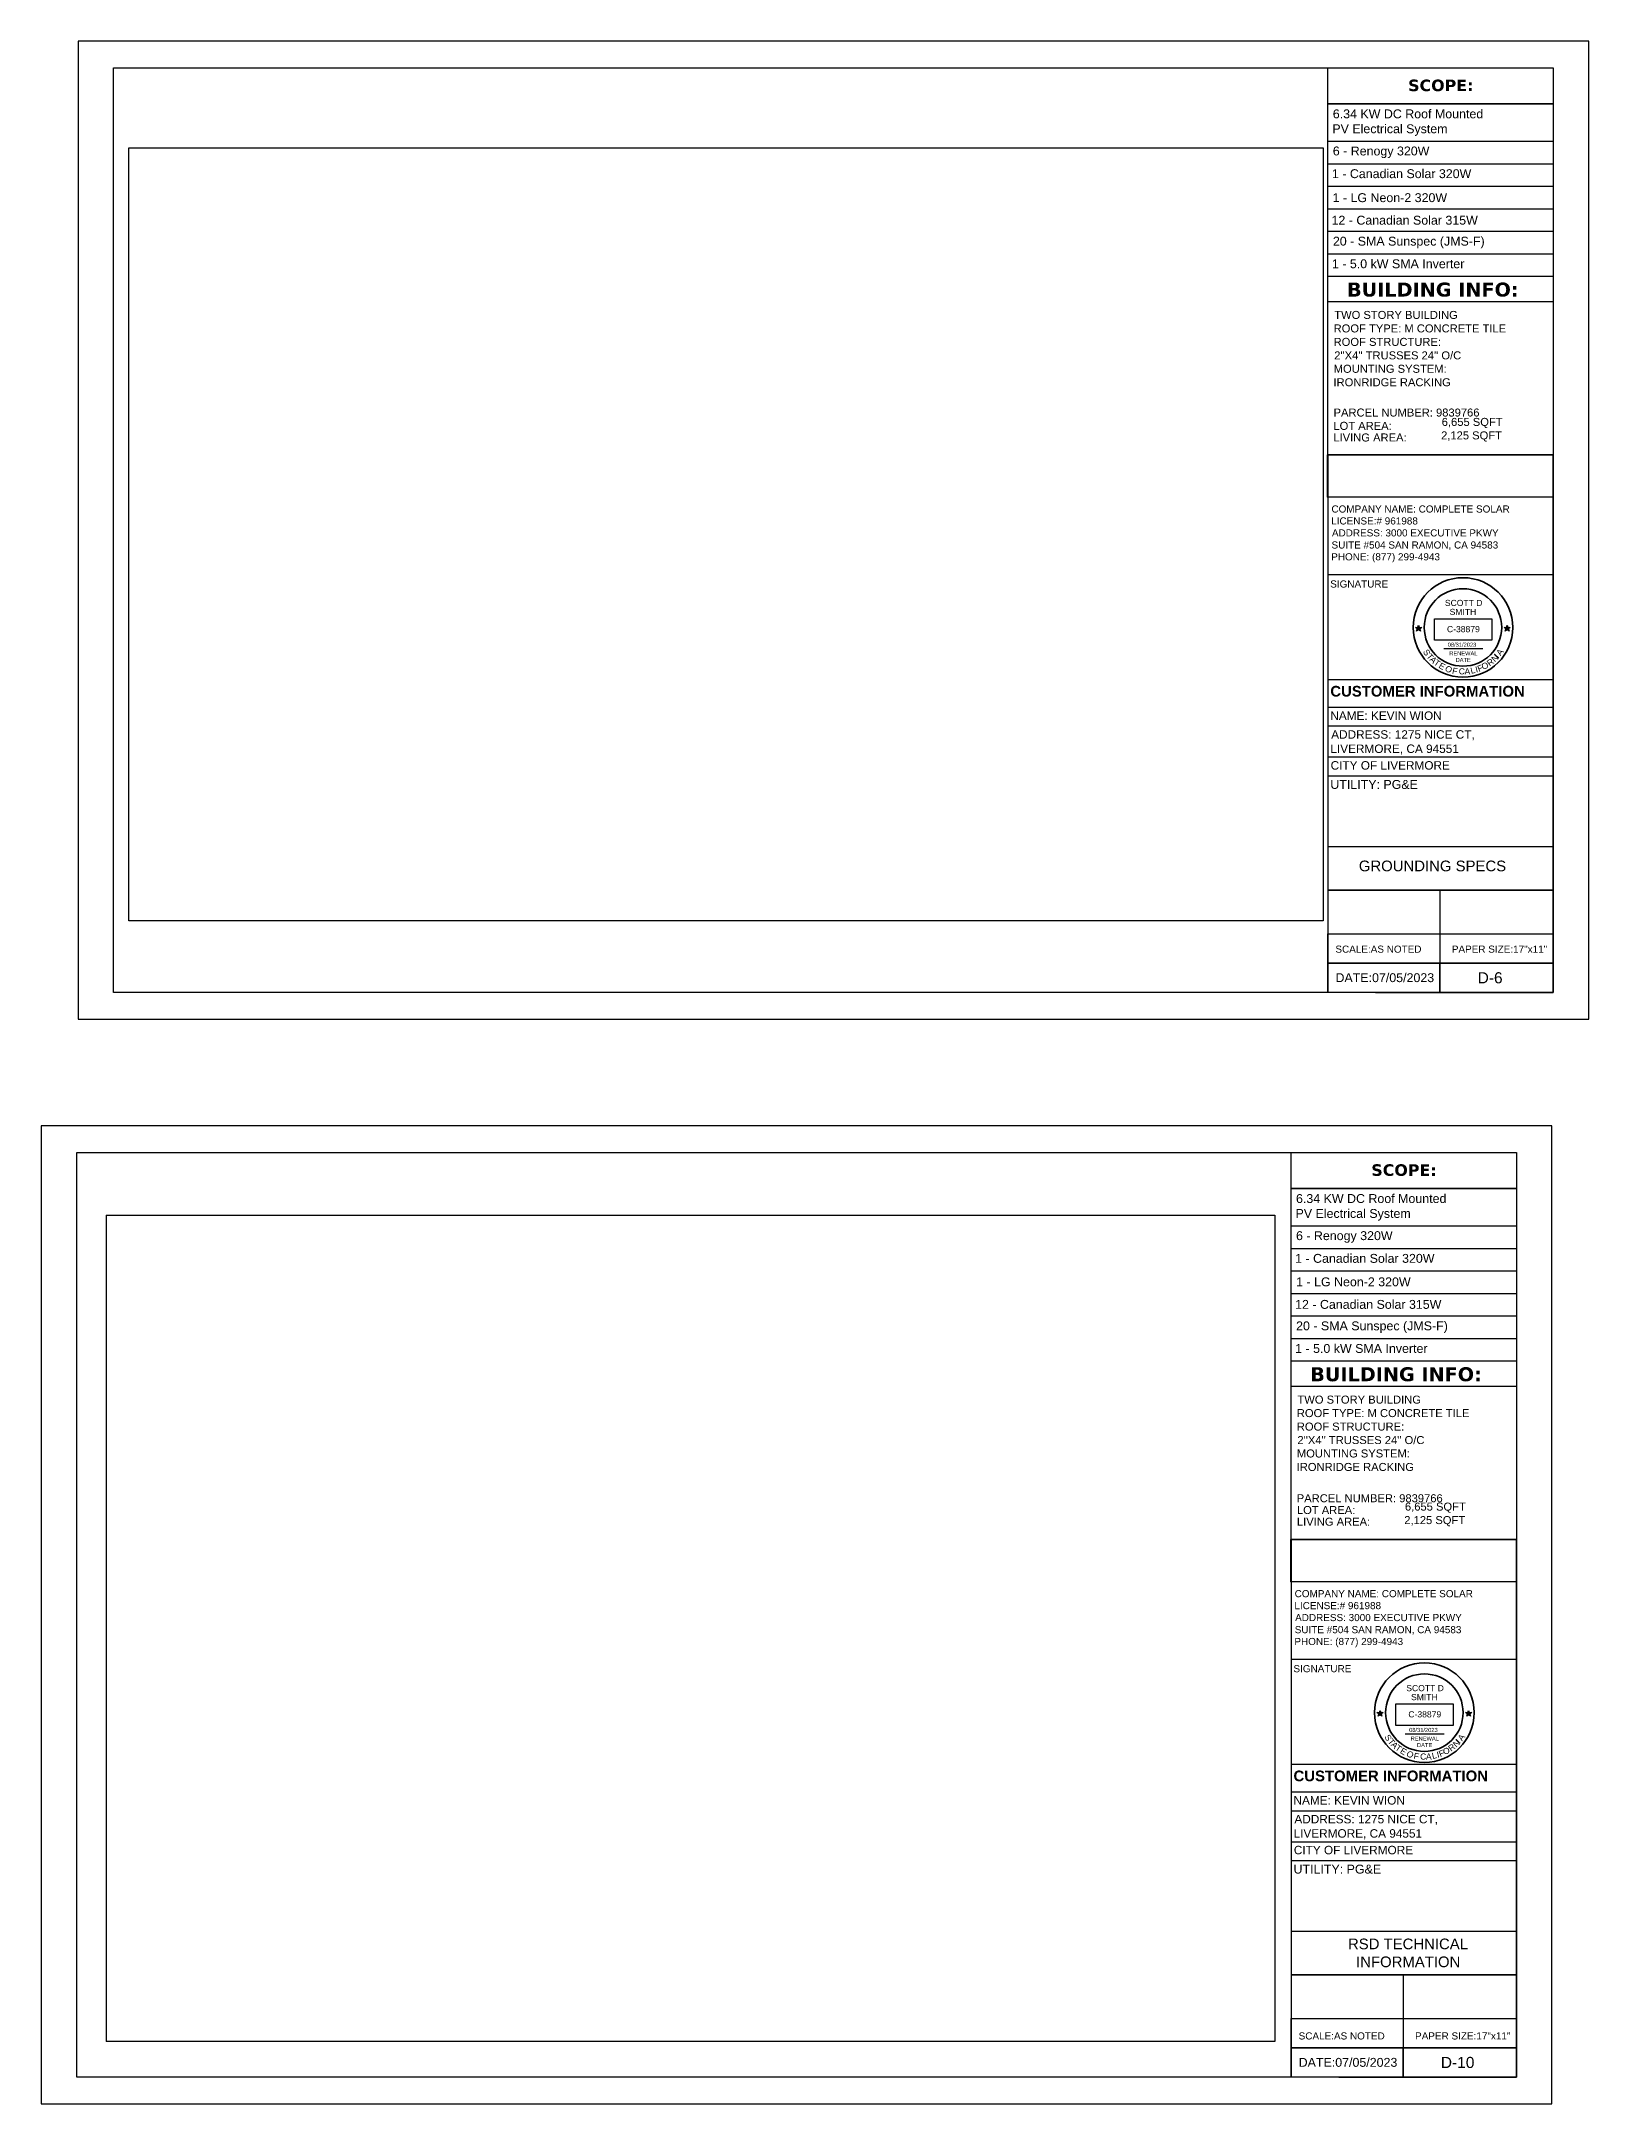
# Model space of a CAD drawing. Header units: millimetres. Extents: x -419 to 20046, y -14642 to 2638.
# Drawn here: x 351 to 2092, y -14642 to -12322 of the extents above; entities that cross this region are included whole.
import ezdxf

# ---------------------------------------------------------------- set-up
doc = ezdxf.new("R2010")
doc.units = ezdxf.units.MM
for name, color, linetype in [('PDF13_0', 7, 'Continuous'), ('PDF13_PDF_Geometry', 7, 'Continuous'), ('PDF13_Text', 7, 'Continuous'), ('PDF17_0', 7, 'Continuous'), ('PDF17_PDF_Geometry', 7, 'Continuous'), ('PDF17_Text', 7, 'Continuous'), ('PDF5_Text', 7, 'Continuous'), ('PDF_Text', 7, 'Continuous')]:
    doc.layers.add(name, color=color, linetype=linetype)
doc.styles.add('PDF Arial', font='arial.ttf')
doc.styles.add('PDF Arial Bold', font='arialbd.ttf')
doc.styles.add('PDF Verdana Bold', font='verdanab.ttf')
doc.styles.get("Standard").update_dxf_attribs({"font": 'arial.ttf'})
picture_1 = doc.add_image_def('image54.png', size_in_pixel=(45, 240))
picture_2 = doc.add_image_def('image55.png', size_in_pixel=(3192, 4933))
picture_3 = doc.add_image_def('image63.png', size_in_pixel=(45, 240))
picture_4 = doc.add_image_def('image64.png', size_in_pixel=(3413, 4826))
picture_5 = doc.add_image_def('image15.png', size_in_pixel=(858, 321))

# ---------------------------------------------------------------- blocks, each defined once
blk = doc.blocks.new('star')
h = blk.add_hatch(color=256)
h.dxf.hatch_style = 1
h.paths.add_polyline_path([(116.5, 62.57), (116.86, 62.57), (116.68, 63.12)])
h.paths.add_polyline_path([(116.68, 62.02), (116.97, 62.23), (116.86, 62.57), (116.5, 62.57), (116.39, 62.23)])
h.paths.add_polyline_path([(116.5, 62.57), (115.92, 62.57), (116.39, 62.23)])
h.paths.add_polyline_path([(116.39, 62.23), (116.21, 61.67), (116.68, 62.02)])
h.paths.add_polyline_path([(116.68, 62.02), (117.15, 61.67), (116.97, 62.23)])
h.paths.add_polyline_path([(116.97, 62.23), (117.44, 62.57), (116.86, 62.57)])
for p, q in [((115.92, 62.57), (117.44, 62.57)), ((117.15, 61.67), (115.92, 62.57)), ((116.21, 61.67), (116.68, 63.12)), ((117.44, 62.57), (116.21, 61.67)), ((116.68, 63.12), (117.15, 61.67))]:
    blk.add_line(p, q)
blk = doc.blocks.new('a')
at = {"color": 1, "char_height": 15, "attachment_point": 1}
for s, insert, rotation in [('{\\C256;S}', (169, 149), 301.8504), ('{\\C256;T}', (176.1, 138.5), 308.5602), ('{\\C256;A}', (182.8, 131.2), 313.9392), ('{\\C256;T}', (190.6, 123.2), 324.7462), ('{\\C256;E}', (201.4, 115.5), 330.0103), ('{\\C256;O}', (218.6, 109.1), 319.6464), ('{\\C256;L}', (271.7, 101.5), 12.6875), ('{\\C256;I}', (283.7, 104.3), 13.6115), ('{\\C256;F}', (288.3, 105.4), 21.5682), ('{\\C256;O}', (299, 112.2), 12.6875), ('{\\C256;R}', (311.3, 116.8), 36.4598), ('{\\C256;N}', (322.6, 125.5), 43.0781), ('{\\C256;I}', (344.8, 127.8), 227.4846), ('{\\C256;A}', (335, 138.5), 54.6588), ('{\\C256;A}', (258.4, 100.3), 1.6689)]:
    blk.add_mtext_dynamic_manual_height_columns(s, width=30.733, gutter_width=125, heights=[0], dxfattribs=dict(at, insert=insert, rotation=rotation))
at = {"color": 1, "insert": (244.5, 100.5), "char_height": 15, "attachment_point": 1}
blk.add_mtext_dynamic_manual_height_columns('{\\C256;C}', width=30.733, gutter_width=125, heights=[0], dxfattribs=at)
blk = doc.blocks.new('1')
at = {"color": 1, "xscale": 0.1018808021228187, "yscale": 0.1018808021228187, "zscale": 0.1018808021228187}
blk.add_blockref('a', (510.97, 81.39), dxfattribs=at)
at = {"color": 1, "insert": (534.46, 91.84), "char_height": 1.528, "attachment_point": 1, "rotation": 347.3366}
blk.add_mtext_dynamic_manual_height_columns('{\\C256;F}', width=1.5282, gutter_width=12.74, heights=[0], dxfattribs=at)

msp = doc.modelspace()

# ---------------------------------------------------------------- linework, layer by layer
at = {"lineweight": 30}
for p, q in [((1929.026, -13004.817), (1972.809, -13004.817)), ((1885.597, -14225.5), (1929.379, -14225.5))]:
    msp.add_line(p, q, dxfattribs=at)
at = {"lineweight": 35}
for centre, radius in [((1950.631, -12981.041), 56), ((1950.631, -12981.041), 43.581), ((1907.201, -14201.724), 56), ((1907.201, -14201.724), 43.581)]:
    msp.add_circle(centre, radius, dxfattribs=at)
at = {"layer": 'PDF13_0', "lineweight": 25}
for points in [[(392.323, -12321.647), (392.323, -13421.555), (2092.182, -13421.555), (2092.182, -12321.647)], [(2052.222, -12392.122), (1798.746, -12392.122)], [(2052.222, -12392.122), (2052.222, -12586.112), (1798.746, -12586.112), (1798.746, -12392.122)], [(449.539, -13311.21), (449.539, -12441.709), (1793.297, -12441.709), (1793.297, -13311.21)], [(1798.746, -12834.501), (1798.746, -12786.912), (2052.222, -12786.912), (2052.222, -12834.501)]]:
    msp.add_lwpolyline(points, close=True, dxfattribs=at)
for points in [[(1798.746, -12786.912), (1798.746, -12351.617)], [(1798.746, -12434.081), (2052.222, -12434.081)], [(1798.746, -12459.419), (2052.222, -12459.419)], [(1798.746, -12484.758), (2052.222, -12484.758)], [(1798.746, -12510.096), (2052.222, -12510.096)], [(1798.746, -12535.435), (2052.222, -12535.435)], [(1798.746, -12560.773), (2052.222, -12560.773)], [(1798.746, -12614.447), (2052.222, -12614.447)], [(1798.837, -12921.415), (2052.313, -12921.415)]]:
    msp.add_lwpolyline(points, dxfattribs=at)
at = {"layer": 'PDF13_PDF_Geometry', "lineweight": 25}
for points in [[(2052.222, -12351.617), (2052.222, -13391.585), (432.283, -13391.585), (432.283, -12351.617), (2052.222, -12351.617), (2052.222, -13391.585), (1798.746, -13391.585), (1798.746, -13358.8), (2052.222, -13358.8), (1798.746, -13358.8), (1798.746, -13325.832), (2052.222, -13325.832)], [(2052.222, -12869.467), (2052.222, -13325.832), (2052.222, -13358.8), (2052.222, -13391.585), (2052.222, -12786.912), (1798.746, -12786.912), (1798.746, -13391.585)], [(1798.746, -13039.48), (2052.222, -13039.48)], [(1798.746, -13070.813), (2052.222, -13070.813)], [(1798.746, -13091.883), (2052.222, -13091.883)], [(1798.746, -13126.757), (2052.313, -13126.757)], [(1798.746, -13147.918), (2052.313, -13147.918)], [(1798.746, -13227.475), (2052.313, -13227.475)], [(1802.288, -13276.608), (2052.222, -13276.608), (1798.746, -13276.608), (2052.222, -13276.608), (1924.621, -13276.608), (1924.621, -13325.832), (2052.222, -13325.832), (2052.222, -13276.608)], [(1924.621, -13325.832), (1924.621, -13358.8), (1924.621, -13391.585)]]:
    msp.add_lwpolyline(points, dxfattribs=at)
msp.add_lwpolyline([(2052.222, -13358.8), (2052.222, -13391.585), (1924.621, -13391.585), (1924.621, -13358.8)], close=True, dxfattribs=at)
at = {"layer": 'PDF13_PDF_Geometry', "color": 251, "lineweight": 25, "true_color": 0x525252}
msp.add_lwpolyline([(1852.329, -13391.585), (2052.222, -13391.585)], dxfattribs=at)
at = {"layer": 'PDF17_0', "lineweight": 25}
for points in [[(350.904, -13541.758), (350.904, -14641.667), (2050.763, -14641.667), (2050.763, -13541.758)], [(2010.803, -13612.234), (1757.327, -13612.234)], [(2010.803, -13612.234), (2010.803, -13806.223), (1757.327, -13806.223), (1757.327, -13612.234)], [(424.195, -14571.827), (424.195, -13642.113), (1738.8, -13642.113), (1738.8, -14571.827)], [(1757.327, -14054.613), (1757.327, -14007.024), (2010.803, -14007.024), (2010.803, -14054.613)]]:
    msp.add_lwpolyline(points, close=True, dxfattribs=at)
for points in [[(1757.327, -14007.024), (1757.327, -13571.728)], [(1757.327, -13654.192), (2010.803, -13654.192)], [(1757.327, -13679.531), (2010.803, -13679.531)], [(1757.327, -13704.869), (2010.803, -13704.869)], [(1757.327, -13730.208), (2010.803, -13730.208)], [(1757.327, -13755.546), (2010.803, -13755.546)], [(1757.327, -13780.885), (2010.803, -13780.885)], [(1757.327, -13834.559), (2010.803, -13834.559)], [(1757.418, -14141.527), (2010.894, -14141.527)]]:
    msp.add_lwpolyline(points, dxfattribs=at)
at = {"layer": 'PDF17_PDF_Geometry', "lineweight": 25}
for points in [[(2010.803, -13571.728), (2010.803, -14611.697), (390.864, -14611.697), (390.864, -13571.728), (2010.803, -13571.728), (2010.803, -14611.697), (1757.327, -14611.697), (1757.327, -14578.911), (2010.803, -14578.911), (1757.327, -14578.911), (1757.327, -14545.944), (2010.803, -14545.944)], [(2010.803, -14089.578), (2010.803, -14545.944), (2010.803, -14578.911), (2010.803, -14611.697), (2010.803, -14007.024), (1757.327, -14007.024), (1757.327, -14611.697)], [(1757.327, -14259.592), (2010.803, -14259.592)], [(1757.327, -14290.924), (2010.803, -14290.924)], [(1757.327, -14311.994), (2010.803, -14311.994)], [(1757.327, -14346.869), (2010.894, -14346.869)], [(1757.327, -14368.029), (2010.894, -14368.029)], [(1757.327, -14447.587), (2010.894, -14447.587)], [(1760.869, -14496.72), (2010.803, -14496.72), (1757.327, -14496.72), (2010.803, -14496.72), (1883.202, -14496.72), (1883.202, -14545.944), (2010.803, -14545.944), (2010.803, -14496.72)], [(1883.202, -14545.944), (1883.202, -14578.911), (1883.202, -14611.697)]]:
    msp.add_lwpolyline(points, dxfattribs=at)
msp.add_lwpolyline([(2010.803, -14578.911), (2010.803, -14611.697), (1883.202, -14611.697), (1883.202, -14578.911)], close=True, dxfattribs=at)
at = {"layer": 'PDF17_PDF_Geometry', "color": 251, "lineweight": 25, "true_color": 0x525252}
msp.add_lwpolyline([(1810.91, -14611.697), (2010.803, -14611.697)], dxfattribs=at)

# ---------------------------------------------------------------- block references
at = {"xscale": 4.597039828451667, "yscale": 4.597039828451667, "zscale": 4.597039828451667, "rotation": 287.9700872862333}
for p in [(1462.715, -12560.295), (1562.416, -12560.317), (1419.286, -13780.978), (1518.987, -13781)]:
    msp.add_blockref('star', p, dxfattribs=at)
at = {"color": 1, "xscale": 4.51217474996896, "yscale": 4.51217474996896, "zscale": 4.51217474996896}
for p in [(-472.107, -13440.414), (-515.536, -14661.097)]:
    msp.add_blockref('1', p, dxfattribs=at)

# ---------------------------------------------------------------- texts
at = {"attachment_point": 1}
for s, width, heights, insert, char_height, line_spacing_factor in [('SCOTT D\\P  SMITH', 46.3475, [0], (1930.294, -12950.006), 6.8956, 0.88), ('RENEWAL\\P    DATE', 31.39541, [17.047], (1935.21, -13007.906), 4.597, 0.96), ('SCOTT D\\P  SMITH', 46.3475, [0], (1886.865, -14170.689), 6.8956, 0.88), ('RENEWAL\\P    DATE', 31.39541, [17.047], (1891.781, -14228.589), 4.597, 0.96)]:
    msp.add_mtext_dynamic_manual_height_columns(s, width=width, gutter_width=4.597, heights=heights, dxfattribs=dict(at, insert=insert, char_height=char_height, line_spacing_factor=line_spacing_factor))
for s, width, insert, char_height in [('C-38879', 41.58956, (1932.635, -12979.499), 6.8956), ('08/31/2023', 38.13279, (1933.492, -12998.171), 4.597), ('C-38879', 41.58956, (1889.205, -14200.182), 6.8956), ('08/31/2023', 38.13279, (1890.062, -14218.854), 4.597)]:
    msp.add_mtext_dynamic_manual_height_columns(s, width=width, gutter_width=4.597, heights=[0], dxfattribs=dict(at, insert=insert, char_height=char_height))
at = {"layer": 'PDF13_Text', "attachment_point": 7}
for s, insert, char_height, style in [('SCOPE:', (1888.929, -12378.043), 12.9996, 'PDF Verdana Bold'), ('6.34 KW DC Roof Mounted', (1804.195, -12408.465), 9.99966, 'PDF Arial'), ('PV Electrical System', (1803.65, -12428.12), 9.99966, 'PDF Arial'), ('6 - Renogy 320W', (1804.195, -12453.095), 9.99966, 'PDF Arial'), ('1 - Canadian Solar 320W', (1803.196, -12475.762), 9.99966, 'PDF Arial'), ('20 - SMA Sunspec (JMS-F)', (1804.286, -12554.54), 9.99966, 'PDF Arial'), ('1 - 5.0 kW SMA Inverter', (1803.196, -12577.109), 9.99966, 'PDF Arial'), ('BUILDING INFO:', (1820.179, -12609.144), 15.74948, 'PDF Verdana Bold'), ('TWO STORY BUILDING', (1805.83, -12634.127), 8.99967, 'PDF Arial'), ('ROOF TYPE: M CONCRETE TILE', (1805.103, -12649.293), 8.99967, 'PDF Arial'), ('ROOF STRUCTURE:', (1805.103, -12664.46), 8.99967, 'PDF Arial'), ('MOUNTING SYSTEM:', (1805.194, -12694.703), 8.99967, 'PDF Arial'), ("2''X4'' TRUSSES 24'' O/C", (1805.739, -12679.627), 8.99967, 'PDF Arial'), ('IRONRIDGE RACKING', (1804.922, -12709.87), 8.99967, 'PDF Arial'), ('6,655 SQFT', (1926.743, -12756.815), 8.9997, 'PDF Arial'), ('2,125 SQFT', (1926.028, -12771.982), 8.9997, 'PDF Arial'), ('COMPANY NAME: COMPLETE SOLAR', (1802.651, -12851.894), 7.99975, 'PDF Arial'), ('ADDRESS: 3000 EXECUTIVE PKWY', (1803.196, -12878.781), 7.99975, 'PDF Arial'), ('LICENSE:# 961988', (1802.379, -12865.335), 7.99975, 'PDF Arial'), ('SUITE #504 SAN RAMON, CA 94583', (1802.742, -12893.754), 7.99975, 'PDF Arial'), ('PHONE: (877) 299-4943', (1802.379, -12907.965), 7.99975, 'PDF Arial'), ('SIGNATURE', (1801.289, -12936.264), 7.9998, 'PDF Arial'), ('CUSTOMER INFORMATION', (1801.38, -13058.946), 11.99963, 'PDF Arial Bold'), ('NAME: KEVIN WION', (1801.38, -13085.142), 9.49966, 'PDF Arial'), ('ADDRESS: 1275 NICE CT,', (1802.379, -13107.929), 9.49966, 'PDF Arial'), ('CITY OF LIVERMORE', (1801.743, -13141.087), 9.49966, 'PDF Arial'), ('LIVERMORE, CA 94551', (1801.471, -13124.004), 9.49966, 'PDF Arial'), ('UTILITY: PG&E', (1801.38, -13162.772), 9.99966, 'PDF Arial'), ('GROUNDING SPECS', (1833.439, -13255.471), 11.99963, 'PDF Arial'), ('DATE:07/05/2023', (1807.192, -13380.138), 9.99966, 'PDF Arial'), ('D-6', (1967.125, -13381.536), 12.4996, 'PDF Arial')]:
    msp.add_mtext(s, dxfattribs=dict(at, insert=insert, char_height=char_height, style=style))
at = {"layer": 'PDF17_Text', "attachment_point": 7}
for s, insert, char_height, style in [('SCOPE:', (1847.51, -13598.155), 12.9996, 'PDF Verdana Bold'), ('6.34 KW DC Roof Mounted', (1762.776, -13628.577), 9.99966, 'PDF Arial'), ('PV Electrical System', (1762.231, -13648.232), 9.99966, 'PDF Arial'), ('6 - Renogy 320W', (1762.776, -13673.207), 9.99966, 'PDF Arial'), ('1 - Canadian Solar 320W', (1761.777, -13695.874), 9.99966, 'PDF Arial'), ('20 - SMA Sunspec (JMS-F)', (1762.867, -13774.652), 9.99966, 'PDF Arial'), ('1 - 5.0 kW SMA Inverter', (1761.777, -13797.221), 9.99966, 'PDF Arial'), ('BUILDING INFO:', (1778.76, -13829.256), 15.74948, 'PDF Verdana Bold'), ('TWO STORY BUILDING', (1764.411, -13854.238), 8.99967, 'PDF Arial'), ('ROOF TYPE: M CONCRETE TILE', (1763.684, -13869.405), 8.99967, 'PDF Arial'), ('ROOF STRUCTURE:', (1763.684, -13884.572), 8.99967, 'PDF Arial'), ("2''X4'' TRUSSES 24'' O/C", (1764.32, -13899.739), 8.99967, 'PDF Arial'), ('MOUNTING SYSTEM:', (1763.775, -13914.814), 8.99967, 'PDF Arial'), ('IRONRIDGE RACKING', (1763.503, -13929.981), 8.99967, 'PDF Arial'), ('6,655 SQFT', (1885.324, -13976.927), 8.9997, 'PDF Arial'), ('2,125 SQFT', (1884.608, -13992.094), 8.9997, 'PDF Arial'), ('COMPANY NAME: COMPLETE SOLAR', (1761.232, -14072.005), 7.99975, 'PDF Arial'), ('LICENSE:# 961988', (1760.96, -14085.446), 7.99975, 'PDF Arial'), ('ADDRESS: 3000 EXECUTIVE PKWY', (1761.777, -14098.893), 7.99975, 'PDF Arial'), ('SUITE #504 SAN RAMON, CA 94583', (1761.323, -14113.866), 7.99975, 'PDF Arial'), ('PHONE: (877) 299-4943', (1760.96, -14128.076), 7.99975, 'PDF Arial'), ('SIGNATURE', (1759.87, -14156.376), 7.9998, 'PDF Arial'), ('CUSTOMER INFORMATION', (1759.961, -14279.058), 11.99963, 'PDF Arial Bold'), ('NAME: KEVIN WION', (1759.961, -14305.254), 9.49966, 'PDF Arial'), ('ADDRESS: 1275 NICE CT,', (1760.96, -14328.041), 9.49966, 'PDF Arial'), ('LIVERMORE, CA 94551', (1760.052, -14344.116), 9.49966, 'PDF Arial'), ('CITY OF LIVERMORE', (1760.324, -14361.198), 9.49966, 'PDF Arial'), ('UTILITY: PG&E', (1759.961, -14382.883), 9.99966, 'PDF Arial'), ('RSD TECHNICAL', (1821.264, -14468.044), 11.99963, 'PDF Arial'), ('INFORMATION', (1830.345, -14488.206), 11.99963, 'PDF Arial'), ('DATE:07/05/2023', (1765.773, -14600.249), 9.99966, 'PDF Arial'), ('D-10', (1925.705, -14601.647), 12.4996, 'PDF Arial')]:
    msp.add_mtext(s, dxfattribs=dict(at, insert=insert, char_height=char_height, style=style))
at = {"layer": 'PDF5_Text', "attachment_point": 7, "style": 'PDF Arial'}
for s, insert, char_height in [('1 - LG Neon-2 320W', (1803.918, -12502.742), 9.99966), ('12 - Canadian Solar 315W', (1802.773, -12528.081), 9.99966), ('PARCEL NUMBER: 9839766', (1805.036, -12743.911), 8.99967), ('LOT AREA:', (1804.819, -12758.898), 8.9997), ('LIVING AREA:', (1804.799, -12771.997), 8.99967), ('1 - LG Neon-2 320W', (1762.901, -13722.298), 9.99966), ('12 - Canadian Solar 315W', (1761.756, -13747.637), 9.99966), ('PARCEL NUMBER: 9839766', (1763.627, -13965.194), 8.99967), ('LIVING AREA:', (1763.782, -13991.553), 8.99967), ('LOT AREA:', (1763.802, -13978.454), 8.9997)]:
    msp.add_mtext(s, dxfattribs=dict(at, insert=insert, char_height=char_height))
at = {"layer": 'PDF_Text', "char_height": 7.99975, "attachment_point": 7, "style": 'PDF Arial'}
for insert in [(1807.099, -13347.003), (1765.747, -14569.494)]:
    msp.add_mtext('SCALE:AS NOTED           PAPER SIZE:17"x11"', dxfattribs=dict(at, insert=insert))

# ---------------------------------------------------------------- pictures from other files: only their frames are drawn
at = {"color": 7, "true_color": 0xffffff}
image = msp.add_image(picture_5, insert=(1918.507, -12995.342), size_in_units=(64.617, 24.175), dxfattribs=dict(at, brightness=7, contrast=73))
image.dxf.flags = 15
image = msp.add_image(picture_5, insert=(1875.078, -14216.025), size_in_units=(64.617, 24.175), dxfattribs=dict(at, brightness=7, contrast=73))
image.dxf.flags = 15
at = {"layer": 'PDF13_0', "color": 7, "lineweight": 0}
image = msp.add_image(picture_2, insert=(1793.297, -13311.21), size_in_units=(869.565, 1343.89), rotation=90, dxfattribs=at)
image.dxf.flags = 15
image = msp.add_image(picture_1, insert=(2052.222, -12834.501), size_in_units=(47.544, 254.293), rotation=90, dxfattribs=at)
image.dxf.flags = 15
at = {"layer": 'PDF17_0', "color": 7, "lineweight": 0}
image = msp.add_image(picture_4, insert=(1738.8, -14571.827), size_in_units=(929.767, 1314.749), rotation=90, dxfattribs=at)
image.dxf.flags = 15
image = msp.add_image(picture_3, insert=(2010.803, -14054.613), size_in_units=(47.544, 254.293), rotation=90, dxfattribs=at)
image.dxf.flags = 15

doc.saveas('drawing.dxf')
